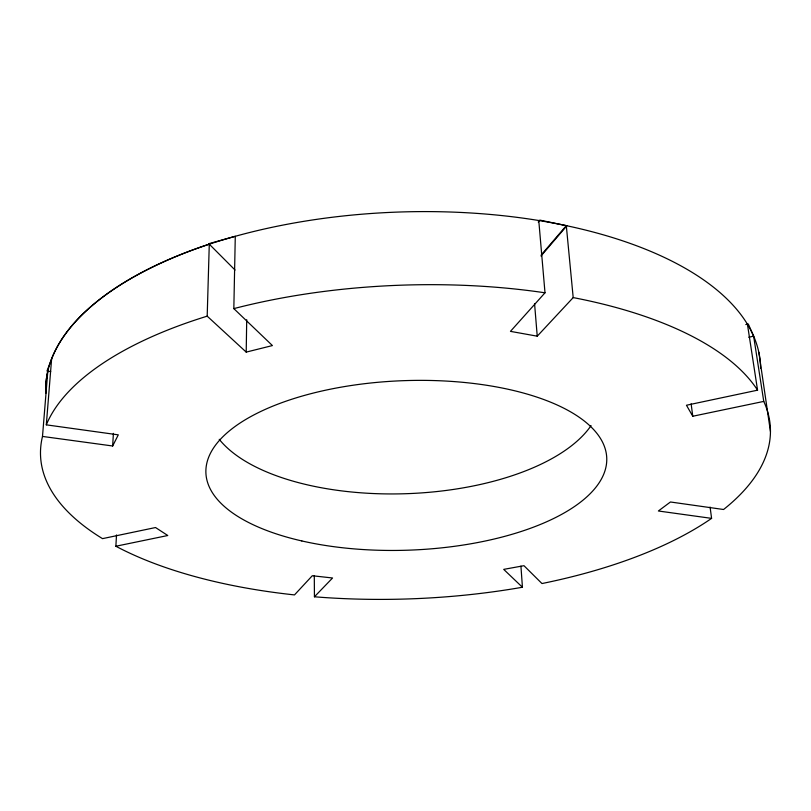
<?xml version="1.0" encoding="UTF-8"?>
<svg xmlns="http://www.w3.org/2000/svg" width="811" height="811" viewBox="0 0 811 811"><rect width="100%" height="100%" fill="white"/><g stroke="black" fill="none" stroke-linecap="round" stroke-linejoin="round"><path stroke-width="1.22" d="M235.048 270.033L208.802 243.706L235.281 236.295L233.832 308.616L272.415 345.567L246.209 352.106L246.716 319.706M246.209 352.106L207.19 316.158L209.279 244.182M314.293 575.658L314.435 596.784L332.571 577.99L312.296 575.739L294.494 594.909A365.183 156.898 -2.1 0 1 115.872 546.239L116.51 534.956M45.822 392.93A357.651 167.015 -2.1 0 1 47.808 371.164L42.496 436.43L112.658 445.989L113.398 433.358M112.658 445.989L118.294 434.848L46.308 424.842L51.62 358.857A357.651 167.015 -2.1 0 1 209.268 244.162M51.62 358.857L46.987 371.032L50.708 371.6M538.23 222.011L539.802 220.095L566.889 225.772L540.998 256.002M541.201 254.978L566.301 225.651L573.195 297.596L537.237 336.18L510.454 331.364L545.002 292.801L538.768 220.511M745.806 324.582L748.269 324.015L753.632 336.159L763.759 401.404A365.183 156.898 -2.1 0 1 723.564 509.501L670.444 501.989L658.36 510.991L711.592 518.371L710.091 507.078M748.766 337.244L753.632 336.159M747.428 324.207L757.565 390.172L686.461 405.247L692.766 416.246L763.759 401.404M115.882 546.239L167.786 535.513L155.53 527.535L102.521 538.636A365.183 156.898 -2.1 0 1 42.496 436.43M314.435 596.784A365.183 156.898 -2.1 0 0 522.426 587.245L503.702 569.373L523.977 565.693L541.961 583.545A365.183 156.898 -2.1 0 0 711.592 518.371M758.822 352.227L770.45 431.482M691.134 403.837L692.766 416.246M534.571 303.75L537.237 336.18M520.926 566.119L522.436 587.245M45.832 393.061A357.61 166.995 -2.1 0 1 398.434 212.056A357.61 166.995 -2.1 0 1 760.576 368.153M591.047 425.623A196.526 90.356 -2.1 0 1 407.406 493.656A196.526 90.356 -2.1 0 1 219.223 439.298M46.308 424.842A365.183 156.898 -2.1 0 1 207.19 316.158M233.832 308.616A365.183 156.898 -2.1 0 1 544.992 292.801M573.195 297.586A365.183 156.898 -2.1 0 1 757.565 390.172M301.824 540.947A200.55 84.78 -2.1 0 0 606.709 461.489A200.55 84.78 -2.1 0 0 310.451 393.801A200.55 84.78 -2.1 0 0 301.824 540.947"/></g></svg>
